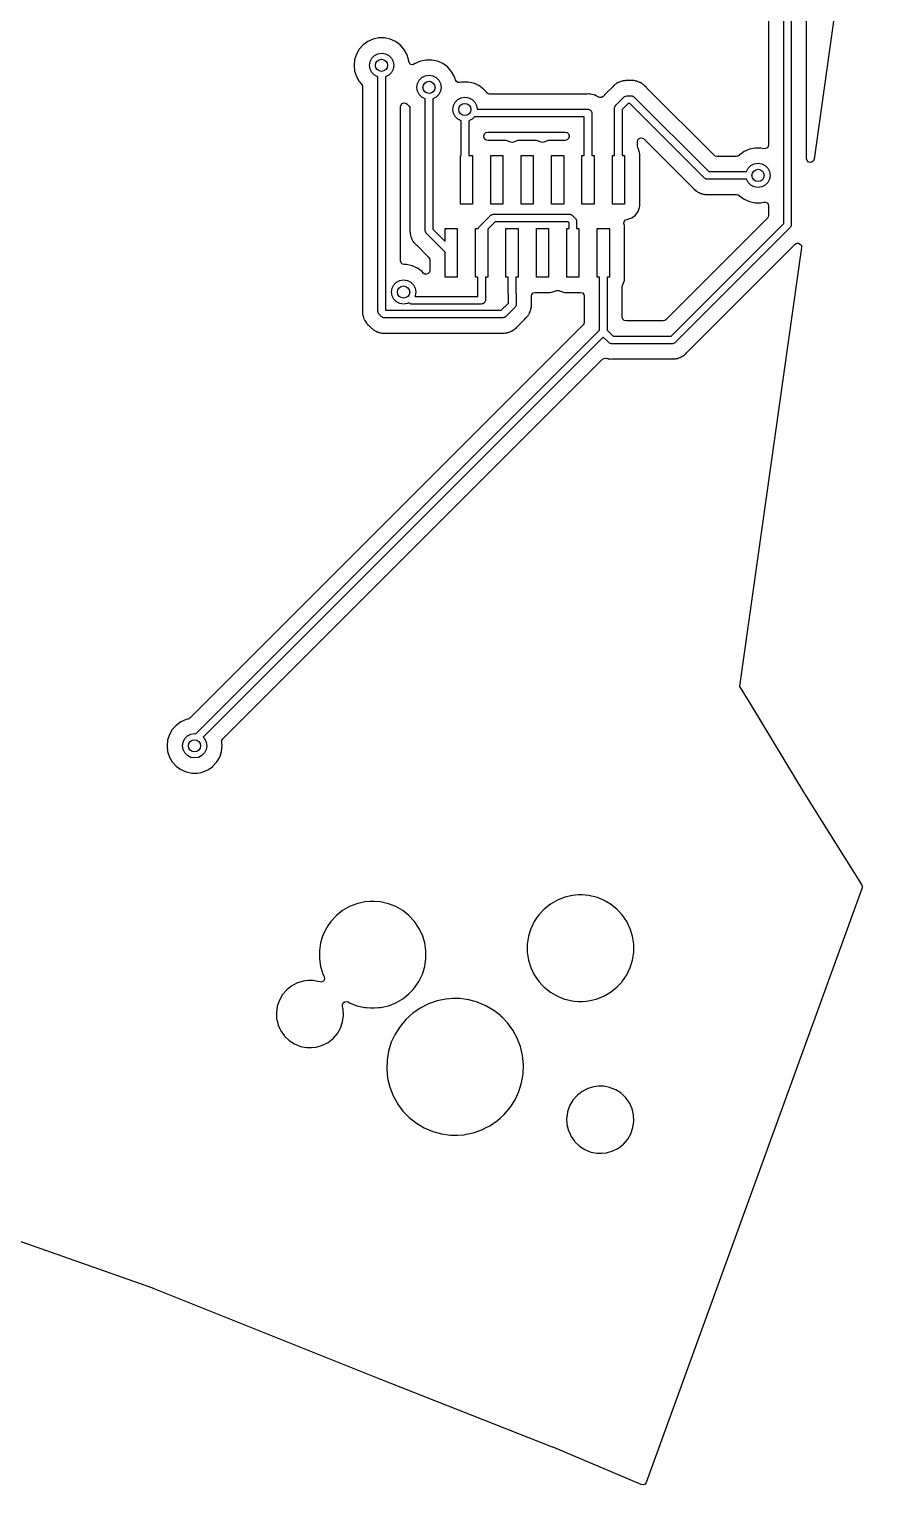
# Model space of a CAD drawing. Extents: x 100.2 to 199.4, y -159.8 to -70.5.
# Drawn here: x 170.65 to 198.92, y -159.8 to -111.92 of the extents above; entities that cross this region are included whole.
import ezdxf

# ---------------------------------------------------------------- set-up
doc = ezdxf.new("R2010")
doc.units = 0
doc.layers.add('BLACK', color=7, linetype='CONTINUOUS')

msp = doc.modelspace()

# ---------------------------------------------------------------- linework, layer by layer
at = {"layer": 'BLACK', "linetype": 'CONTINUOUS'}
for p, q in [((198.923, -98.8102), (196.462, -116.197)), ((195.465, -118.308), (195.465, -100.943)), ((195.715, -100.995), (195.715, -118.36)), ((196.215, -116.18), (196.215, -101.253)), ((194.964, -102.116), (194.964, -115.729)), ((181.634, -112.438), (181.507, -112.579)), ((181.787, -112.327), (181.634, -112.438)), ((181.96, -112.25), (181.787, -112.327)), ((182.145, -112.21), (181.96, -112.25)), ((182.335, -112.21), (182.145, -112.21)), ((182.145, -112.21), (182.145, -112.21)), ((182.52, -112.25), (182.335, -112.21)), ((182.335, -112.21), (182.335, -112.21)), ((182.693, -112.327), (182.52, -112.25)), ((182.846, -112.438), (182.693, -112.327)), ((182.973, -112.579), (182.846, -112.438)), ((181.354, -112.923), (181.335, -113.111)), ((181.413, -112.743), (181.354, -112.923)), ((181.507, -112.579), (181.413, -112.743)), ((181.84, -113.111), (181.86, -112.987)), ((181.86, -112.987), (181.916, -112.876)), ((181.916, -112.876), (182.005, -112.787)), ((182.005, -112.787), (182.116, -112.731)), ((182.116, -112.731), (182.24, -112.711)), ((182.24, -112.711), (182.364, -112.731)), ((182.364, -112.731), (182.475, -112.787)), ((182.475, -112.787), (182.564, -112.876)), ((182.564, -112.876), (182.62, -112.987)), ((182.62, -112.987), (182.64, -113.111)), ((183.067, -112.743), (182.973, -112.579)), ((183.126, -112.923), (183.067, -112.743)), ((183.067, -112.743), (183.067, -112.743)), ((183.132, -112.978), (183.126, -112.923)), ((183.155, -113.038), (183.132, -112.978)), ((183.52, -112.974), (183.347, -113.051)), ((183.705, -112.935), (183.52, -112.974)), ((183.895, -112.935), (183.705, -112.935)), ((183.705, -112.935), (183.705, -112.935)), ((184.08, -112.974), (183.895, -112.935)), ((183.895, -112.935), (183.895, -112.935)), ((184.253, -113.051), (184.08, -112.974)), ((181.335, -113.111), (181.354, -113.299)), ((181.354, -113.299), (181.413, -113.479)), ((181.86, -113.235), (181.84, -113.111)), ((181.916, -113.346), (181.86, -113.235)), ((182.005, -113.435), (181.916, -113.346)), ((182.115, -113.491), (182.005, -113.435)), ((182.475, -113.435), (182.365, -113.491)), ((182.564, -113.346), (182.475, -113.435)), ((182.62, -113.235), (182.564, -113.346)), ((182.64, -113.111), (182.62, -113.235)), ((183.204, -113.079), (183.155, -113.038)), ((183.268, -113.089), (183.204, -113.079)), ((183.328, -113.066), (183.268, -113.089)), ((183.347, -113.051), (183.328, -113.066)), ((183.565, -113.512), (183.676, -113.455)), ((183.676, -113.455), (183.8, -113.435)), ((183.8, -113.435), (183.924, -113.455)), ((183.924, -113.455), (184.035, -113.512)), ((184.406, -113.163), (184.253, -113.051)), ((184.533, -113.303), (184.406, -113.163)), ((184.627, -113.467), (184.533, -113.303)), ((184.668, -113.592), (184.627, -113.467)), ((181.413, -113.479), (181.507, -113.643)), ((181.507, -113.643), (181.522, -113.659)), ((181.522, -113.659), (181.583, -113.727)), ((181.583, -113.727), (181.606, -113.765)), ((181.606, -113.765), (181.614, -113.81)), ((181.614, -113.81), (181.614, -121.117)), ((182.115, -121.2), (182.115, -113.491)), ((182.365, -113.491), (182.365, -121.148)), ((183.4, -113.835), (183.42, -113.712)), ((183.42, -113.959), (183.4, -113.835)), ((183.42, -113.712), (183.476, -113.6)), ((183.476, -113.6), (183.565, -113.512)), ((184.035, -113.512), (184.124, -113.6)), ((184.124, -113.6), (184.18, -113.712)), ((184.18, -113.712), (184.2, -113.835)), ((184.2, -113.835), (184.18, -113.959)), ((184.7, -113.643), (184.668, -113.592)), ((184.752, -113.673), (184.7, -113.643)), ((184.812, -113.675), (184.752, -113.673)), ((184.864, -113.664), (184.812, -113.675)), ((184.885, -113.659), (184.864, -113.664)), ((185.075, -113.659), (184.885, -113.659)), ((185.26, -113.699), (185.075, -113.659)), ((185.075, -113.659), (185.075, -113.659)), ((185.433, -113.776), (185.26, -113.699)), ((185.586, -113.887), (185.433, -113.776)), ((185.663, -113.973), (185.586, -113.887)), ((189.833, -113.823), (189.646, -114.009)), ((189.841, -113.814), (189.833, -113.823)), ((189.868, -113.78), (189.841, -113.814)), ((189.885, -113.769), (189.868, -113.78)), ((189.899, -113.756), (189.885, -113.769)), ((189.914, -113.742), (189.899, -113.756)), ((189.951, -113.72), (189.914, -113.742)), ((189.961, -113.713), (189.951, -113.72)), ((189.996, -113.688), (189.961, -113.713)), ((190.015, -113.68), (189.996, -113.688)), ((190.032, -113.672), (190.015, -113.68)), ((190.05, -113.661), (190.032, -113.672)), ((190.092, -113.649), (190.05, -113.661)), ((190.05, -113.661), (190.05, -113.661)), ((190.103, -113.645), (190.092, -113.649)), ((190.143, -113.629), (190.103, -113.645)), ((190.163, -113.627), (190.143, -113.629)), ((190.182, -113.623), (190.163, -113.627)), ((190.201, -113.617), (190.182, -113.623)), ((190.245, -113.616), (190.201, -113.617)), ((190.257, -113.615), (190.245, -113.616)), ((190.261, -113.614), (190.257, -113.615)), ((190.288, -113.614), (190.261, -113.614)), ((190.292, -113.614), (190.288, -113.614)), ((190.362, -113.612), (190.292, -113.614)), ((190.383, -113.614), (190.362, -113.612)), ((190.425, -113.614), (190.383, -113.614)), ((190.436, -113.614), (190.425, -113.614)), ((190.454, -113.612), (190.436, -113.614)), ((190.48, -113.61), (190.454, -113.612)), ((190.492, -113.612), (190.48, -113.61)), ((190.48, -113.61), (190.48, -113.61)), ((190.5, -113.613), (190.492, -113.612)), ((190.519, -113.614), (190.5, -113.613)), ((190.539, -113.614), (190.519, -113.614)), ((190.581, -113.625), (190.539, -113.614)), ((190.593, -113.628), (190.581, -113.625)), ((190.636, -113.635), (190.593, -113.628)), ((190.654, -113.643), (190.636, -113.635)), ((190.673, -113.649), (190.654, -113.643)), ((190.692, -113.654), (190.673, -113.649)), ((190.73, -113.675), (190.692, -113.654)), ((190.741, -113.68), (190.73, -113.675)), ((190.781, -113.697), (190.741, -113.68)), ((190.797, -113.71), (190.781, -113.697)), ((190.813, -113.72), (190.797, -113.71)), ((190.831, -113.73), (190.813, -113.72)), ((190.862, -113.76), (190.831, -113.73)), ((190.871, -113.767), (190.862, -113.76)), ((190.874, -113.77), (190.871, -113.767)), ((190.894, -113.789), (190.874, -113.77)), ((190.897, -113.792), (190.894, -113.789)), ((190.948, -113.84), (190.897, -113.792)), ((190.961, -113.856), (190.948, -113.84)), ((193.173, -116.068), (190.961, -113.856)), ((182.865, -114.466), (182.88, -114.409)), ((182.88, -114.409), (182.919, -114.365)), ((182.919, -114.365), (182.974, -114.343)), ((182.974, -114.343), (183.033, -114.35)), ((183.033, -114.35), (183.082, -114.383)), ((183.082, -114.383), (183.143, -114.451)), ((183.476, -114.071), (183.42, -113.959)), ((183.565, -114.159), (183.476, -114.071)), ((183.675, -114.215), (183.565, -114.159)), ((183.675, -118.55), (183.675, -114.215)), ((184.035, -114.159), (183.925, -114.215)), ((183.925, -114.215), (183.925, -118.498)), ((184.124, -114.071), (184.035, -114.159)), ((184.18, -113.959), (184.124, -114.071)), ((184.6, -114.436), (184.656, -114.325)), ((184.656, -114.325), (184.745, -114.236)), ((184.745, -114.236), (184.856, -114.18)), ((184.856, -114.18), (184.98, -114.16)), ((184.98, -114.16), (185.104, -114.18)), ((185.104, -114.18), (185.215, -114.236)), ((185.215, -114.236), (185.304, -114.325)), ((185.304, -114.325), (185.36, -114.436)), ((185.696, -114.009), (185.663, -113.973)), ((185.7, -114.013), (185.696, -114.009)), ((185.741, -114.044), (185.7, -114.013)), ((185.792, -114.054), (185.741, -114.044)), ((189.006, -114.054), (185.792, -114.054)), ((189.014, -114.054), (189.006, -114.054)), ((189.07, -114.051), (189.014, -114.054)), ((189.078, -114.052), (189.07, -114.051)), ((189.101, -114.054), (189.078, -114.052)), ((189.109, -114.054), (189.101, -114.054)), ((189.163, -114.068), (189.109, -114.054)), ((189.109, -114.054), (189.109, -114.054)), ((189.17, -114.07), (189.163, -114.068)), ((189.225, -114.08), (189.17, -114.07)), ((189.232, -114.084), (189.225, -114.08)), ((189.225, -114.08), (189.225, -114.08)), ((189.254, -114.092), (189.232, -114.084)), ((189.259, -114.093), (189.254, -114.092)), ((189.262, -114.094), (189.259, -114.093)), ((189.311, -114.121), (189.262, -114.094)), ((189.318, -114.124), (189.311, -114.121)), ((189.346, -114.137), (189.318, -114.124)), ((189.382, -114.154), (189.346, -114.137)), ((189.383, -114.152), (189.382, -114.154)), ((189.415, -114.167), (189.383, -114.152)), ((189.477, -114.163), (189.415, -114.167)), ((189.529, -114.13), (189.477, -114.163)), ((189.55, -114.108), (189.529, -114.13)), ((189.557, -114.099), (189.55, -114.108)), ((189.56, -114.096), (189.557, -114.099)), ((189.579, -114.076), (189.56, -114.096)), ((189.582, -114.073), (189.579, -114.076)), ((189.63, -114.022), (189.582, -114.073)), ((189.646, -114.009), (189.63, -114.022)), ((189.927, -114.449), (189.942, -114.422)), ((189.942, -114.422), (190.212, -114.152)), ((190.352, -114.365), (190.155, -114.562)), ((190.212, -114.152), (190.229, -114.138)), ((190.229, -114.138), (190.232, -114.135)), ((190.232, -114.135), (190.235, -114.134)), ((190.235, -114.134), (190.24, -114.13)), ((190.24, -114.13), (190.27, -114.124)), ((190.27, -114.124), (190.3, -114.115)), ((190.3, -114.115), (190.46, -114.115)), ((190.408, -114.365), (190.352, -114.365)), ((192.862, -116.818), (190.408, -114.365)), ((190.46, -114.115), (190.482, -114.118)), ((190.482, -114.118), (190.487, -114.118)), ((190.487, -114.118), (190.489, -114.119)), ((190.489, -114.119), (190.495, -114.12)), ((190.495, -114.12), (190.521, -114.137)), ((190.521, -114.137), (190.548, -114.152)), ((190.548, -114.152), (193.002, -116.605)), ((182.865, -119.541), (182.865, -114.466)), ((183.143, -114.451), (183.166, -114.49)), ((183.166, -114.49), (183.174, -114.534)), ((183.174, -114.534), (183.174, -118.467)), ((184.58, -114.56), (184.6, -114.436)), ((184.6, -114.684), (184.58, -114.56)), ((184.656, -114.795), (184.6, -114.684)), ((184.745, -114.884), (184.656, -114.795)), ((184.855, -114.94), (184.745, -114.884)), ((185.215, -114.884), (185.105, -114.94)), ((185.294, -114.805), (185.215, -114.884)), ((188.905, -114.805), (185.294, -114.805)), ((185.36, -114.436), (185.379, -114.555)), ((185.379, -114.555), (189.03, -114.555)), ((188.905, -116.08), (188.905, -114.805)), ((189.03, -114.555), (189.065, -114.56)), ((189.065, -114.56), (189.073, -114.565)), ((189.073, -114.565), (189.082, -114.566)), ((189.082, -114.566), (189.102, -114.584)), ((189.102, -114.584), (189.124, -114.598)), ((189.124, -114.598), (189.128, -114.606)), ((189.128, -114.606), (189.135, -114.612)), ((189.135, -114.612), (189.143, -114.638)), ((189.143, -114.638), (189.154, -114.662)), ((189.154, -114.662), (189.152, -114.671)), ((189.152, -114.671), (189.155, -114.68)), ((189.155, -114.68), (189.155, -116.08)), ((189.905, -114.51), (189.908, -114.488)), ((189.905, -116.08), (189.905, -114.51)), ((189.908, -114.483), (189.909, -114.481)), ((189.908, -114.488), (189.908, -114.483)), ((189.909, -114.481), (189.91, -114.475)), ((189.91, -114.475), (189.927, -114.449)), ((190.155, -114.562), (190.155, -116.08)), ((184.855, -116.08), (184.855, -114.94)), ((185.105, -114.94), (185.105, -116.08)), ((185.605, -115.429), (185.622, -115.367)), ((185.622, -115.367), (185.667, -115.322)), ((185.667, -115.322), (185.73, -115.305)), ((185.73, -115.305), (188.28, -115.305)), ((188.28, -115.305), (188.343, -115.322)), ((188.343, -115.322), (188.388, -115.367)), ((188.388, -115.367), (188.404, -115.429)), ((185.605, -115.46), (185.605, -115.429)), ((185.624, -115.526), (185.605, -115.46)), ((185.675, -115.572), (185.624, -115.526)), ((185.743, -115.584), (185.675, -115.572)), ((185.754, -115.583), (185.743, -115.584)), ((185.782, -115.579), (185.754, -115.583)), ((186.278, -115.579), (185.782, -115.579)), ((186.317, -115.584), (186.278, -115.579)), ((186.278, -115.579), (186.278, -115.579)), ((186.337, -115.586), (186.317, -115.584)), ((186.487, -115.642), (186.337, -115.586)), ((186.53, -115.649), (186.487, -115.642)), ((186.573, -115.642), (186.53, -115.649)), ((186.723, -115.586), (186.573, -115.642)), ((186.782, -115.579), (186.723, -115.586)), ((187.278, -115.579), (186.782, -115.579)), ((187.317, -115.584), (187.278, -115.579)), ((187.278, -115.579), (187.278, -115.579)), ((187.337, -115.586), (187.317, -115.584)), ((187.487, -115.642), (187.337, -115.586)), ((187.53, -115.649), (187.487, -115.642)), ((187.573, -115.642), (187.53, -115.649)), ((187.723, -115.586), (187.573, -115.642)), ((187.782, -115.579), (187.723, -115.586)), ((188.28, -115.579), (187.782, -115.579)), ((188.343, -115.563), (188.28, -115.579)), ((188.388, -115.517), (188.343, -115.563)), ((188.404, -115.456), (188.388, -115.517)), ((188.404, -115.429), (188.404, -115.456)), ((190.655, -115.619), (190.669, -115.563)), ((190.655, -115.772), (190.655, -115.619)), ((190.662, -115.811), (190.655, -115.772)), ((190.669, -115.825), (190.662, -115.811)), ((190.669, -115.563), (190.707, -115.519)), ((190.674, -115.838), (190.669, -115.825)), ((190.724, -115.973), (190.674, -115.838)), ((190.674, -115.838), (190.674, -115.838)), ((190.707, -115.519), (190.76, -115.497)), ((190.76, -115.497), (190.818, -115.502)), ((190.818, -115.502), (190.867, -115.532)), ((190.867, -115.532), (192.449, -117.114)), ((194.525, -115.829), (194.34, -115.869)), ((194.715, -115.829), (194.525, -115.829)), ((194.525, -115.829), (194.525, -115.829)), ((194.815, -115.851), (194.715, -115.829)), ((194.715, -115.829), (194.715, -115.829)), ((194.869, -115.85), (194.815, -115.851)), ((194.919, -115.826), (194.869, -115.85)), ((194.952, -115.783), (194.919, -115.826)), ((194.964, -115.729), (194.952, -115.783)), ((184.83, -117.68), (184.83, -116.08)), ((184.83, -116.08), (184.855, -116.08)), ((185.105, -116.08), (185.23, -116.08)), ((185.23, -116.08), (185.23, -117.68)), ((185.83, -117.68), (185.83, -116.08)), ((185.83, -116.08), (186.23, -116.08)), ((186.23, -116.08), (186.23, -117.68)), ((186.83, -117.68), (186.83, -116.08)), ((186.83, -116.08), (187.23, -116.08)), ((187.23, -116.08), (187.23, -117.68)), ((187.83, -117.68), (187.83, -116.08)), ((187.83, -116.08), (188.23, -116.08)), ((188.23, -116.08), (188.23, -117.68)), ((188.83, -117.68), (188.83, -116.08)), ((188.83, -116.08), (188.905, -116.08)), ((189.155, -116.08), (189.23, -116.08)), ((189.23, -116.08), (189.23, -117.68)), ((189.83, -117.68), (189.83, -116.08)), ((189.83, -116.08), (189.905, -116.08)), ((190.155, -116.08), (190.23, -116.08)), ((190.23, -116.08), (190.23, -117.68)), ((190.73, -116.032), (190.724, -115.973)), ((190.73, -117.728), (190.73, -116.032)), ((193.213, -116.095), (193.173, -116.068)), ((193.26, -116.105), (193.213, -116.095)), ((193.916, -116.105), (193.26, -116.105)), ((193.967, -116.094), (193.916, -116.105)), ((194.008, -116.063), (193.967, -116.094)), ((194.014, -116.057), (194.008, -116.063)), ((194.065, -116.02), (194.014, -116.057)), ((194.167, -115.946), (194.065, -116.02)), ((194.34, -115.869), (194.167, -115.946)), ((194.496, -116.35), (194.62, -116.33)), ((194.62, -116.33), (194.744, -116.35)), ((196.231, -116.239), (196.215, -116.18)), ((196.273, -116.284), (196.231, -116.239)), ((196.331, -116.303), (196.273, -116.284)), ((196.391, -116.292), (196.331, -116.303)), ((196.439, -116.254), (196.391, -116.292)), ((196.462, -116.197), (196.439, -116.254)), ((192.889, -116.833), (192.862, -116.818)), ((193.002, -116.605), (194.24, -116.605)), ((194.24, -116.605), (194.296, -116.495)), ((194.296, -116.495), (194.385, -116.406)), ((194.385, -116.406), (194.496, -116.35)), ((194.744, -116.35), (194.855, -116.406)), ((194.855, -116.406), (194.944, -116.495)), ((194.944, -116.495), (195, -116.606)), ((195, -116.606), (195.02, -116.73)), ((195.02, -116.73), (195, -116.854)), ((192.449, -117.114), (192.462, -117.13)), ((192.462, -117.13), (192.464, -117.132)), ((192.464, -117.132), (192.464, -117.132)), ((192.464, -117.132), (192.512, -117.176)), ((192.512, -117.176), (192.513, -117.178)), ((192.513, -117.178), (192.516, -117.181)), ((192.516, -117.181), (192.536, -117.2)), ((192.536, -117.2), (192.539, -117.203)), ((192.539, -117.203), (192.548, -117.21)), ((192.548, -117.21), (192.579, -117.24)), ((192.579, -117.24), (192.59, -117.246)), ((192.59, -117.246), (192.597, -117.25)), ((192.597, -117.25), (192.613, -117.26)), ((192.613, -117.26), (192.629, -117.273)), ((192.629, -117.273), (192.645, -117.28)), ((192.645, -117.28), (192.669, -117.29)), ((192.669, -117.29), (192.68, -117.295)), ((192.68, -117.295), (192.718, -117.316)), ((192.915, -116.85), (192.889, -116.833)), ((192.921, -116.851), (192.915, -116.85)), ((192.923, -116.852), (192.921, -116.851)), ((192.928, -116.852), (192.923, -116.852)), ((192.95, -116.855), (192.928, -116.852)), ((194.24, -116.855), (192.95, -116.855)), ((194.296, -116.965), (194.24, -116.855)), ((194.385, -117.054), (194.296, -116.965)), ((194.496, -117.11), (194.385, -117.054)), ((194.62, -117.13), (194.496, -117.11)), ((194.744, -117.11), (194.62, -117.13)), ((194.855, -117.054), (194.744, -117.11)), ((194.944, -116.965), (194.855, -117.054)), ((195, -116.854), (194.944, -116.965)), ((185.23, -117.68), (184.83, -117.68)), ((186.23, -117.68), (185.83, -117.68)), ((187.23, -117.68), (186.83, -117.68)), ((188.23, -117.68), (187.83, -117.68)), ((189.23, -117.68), (188.83, -117.68)), ((190.23, -117.68), (189.83, -117.68)), ((190.724, -117.787), (190.73, -117.728)), ((192.718, -117.316), (192.737, -117.321)), ((192.737, -117.321), (192.756, -117.327)), ((192.756, -117.327), (192.774, -117.335)), ((192.774, -117.335), (192.817, -117.342)), ((192.817, -117.342), (192.829, -117.345)), ((192.829, -117.345), (192.844, -117.349)), ((192.844, -117.349), (192.871, -117.355)), ((192.871, -117.355), (192.871, -117.355)), ((192.871, -117.355), (192.891, -117.355)), ((192.891, -117.355), (192.91, -117.357)), ((192.91, -117.357), (192.93, -117.36)), ((192.93, -117.36), (192.974, -117.356)), ((192.974, -117.356), (192.985, -117.355)), ((192.985, -117.355), (193.916, -117.355)), ((193.916, -117.355), (193.967, -117.366)), ((193.967, -117.366), (194.008, -117.397)), ((194.008, -117.397), (194.014, -117.403)), ((194.014, -117.403), (194.167, -117.514)), ((194.167, -117.514), (194.167, -117.514)), ((194.167, -117.514), (194.167, -117.514)), ((194.167, -117.514), (194.34, -117.591)), ((194.34, -117.591), (194.525, -117.63)), ((194.525, -117.63), (194.525, -117.63)), ((194.525, -117.63), (194.715, -117.63)), ((194.715, -117.63), (194.815, -117.609)), ((194.715, -117.63), (194.715, -117.63)), ((194.815, -117.609), (194.869, -117.61)), ((194.869, -117.61), (194.919, -117.634)), ((194.919, -117.634), (194.952, -117.677)), ((194.952, -117.677), (194.964, -117.731)), ((194.964, -117.731), (194.964, -118.05)), ((185.442, -118.432), (185.832, -118.042)), ((185.972, -118.255), (185.73, -118.497)), ((185.832, -118.042), (185.849, -118.028)), ((185.849, -118.028), (185.852, -118.025)), ((185.852, -118.025), (185.855, -118.024)), ((185.855, -118.024), (185.86, -118.02)), ((185.86, -118.02), (185.89, -118.014)), ((185.89, -118.014), (185.92, -118.005)), ((185.92, -118.005), (188.42, -118.005)), ((188.368, -118.255), (185.972, -118.255)), ((188.405, -118.292), (188.368, -118.255)), ((188.42, -118.005), (188.442, -118.008)), ((188.442, -118.008), (188.447, -118.008)), ((188.447, -118.008), (188.449, -118.009)), ((188.449, -118.009), (188.455, -118.01)), ((188.455, -118.01), (188.481, -118.027)), ((188.481, -118.027), (188.508, -118.042)), ((188.508, -118.042), (188.618, -118.152)), ((188.618, -118.152), (188.632, -118.169)), ((188.632, -118.169), (188.635, -118.172)), ((188.635, -118.172), (188.636, -118.175)), ((188.636, -118.175), (188.64, -118.18)), ((188.64, -118.18), (188.646, -118.21)), ((188.646, -118.21), (188.655, -118.24)), ((188.655, -118.24), (188.655, -118.48)), ((190.206, -118.288), (190.224, -118.235)), ((190.224, -118.235), (190.263, -118.195)), ((190.263, -118.195), (190.316, -118.176)), ((190.316, -118.176), (190.337, -118.174)), ((190.337, -118.174), (190.472, -118.124)), ((190.472, -118.124), (190.588, -118.038)), ((190.588, -118.038), (190.674, -117.922)), ((190.674, -117.922), (190.724, -117.787)), ((194.928, -118.137), (191.587, -121.478)), ((194.955, -118.097), (194.928, -118.137)), ((194.964, -118.05), (194.955, -118.097)), ((183.174, -118.467), (183.172, -118.488)), ((183.172, -118.488), (183.174, -118.558)), ((183.174, -118.558), (183.174, -118.562)), ((183.174, -118.562), (183.174, -118.589)), ((183.174, -118.589), (183.175, -118.593)), ((183.175, -118.593), (183.176, -118.605)), ((183.176, -118.605), (183.177, -118.649)), ((183.177, -118.649), (183.183, -118.668)), ((183.183, -118.668), (183.187, -118.687)), ((183.187, -118.687), (183.189, -118.707)), ((183.189, -118.707), (183.205, -118.747)), ((183.684, -118.58), (183.675, -118.55)), ((183.69, -118.61), (183.684, -118.58)), ((183.694, -118.615), (183.69, -118.61)), ((183.695, -118.618), (183.694, -118.615)), ((183.698, -118.621), (183.695, -118.618)), ((183.712, -118.638), (183.698, -118.621)), ((184.33, -119.257), (183.712, -118.638)), ((183.925, -118.498), (184.33, -118.903)), ((184.33, -118.903), (184.33, -118.48)), ((184.33, -118.48), (184.73, -118.48)), ((184.73, -118.48), (184.73, -120.08)), ((185.33, -120.08), (185.33, -118.48)), ((185.33, -118.48), (185.413, -118.48)), ((185.413, -118.48), (185.427, -118.459)), ((185.427, -118.459), (185.442, -118.432)), ((185.73, -118.497), (185.73, -120.08)), ((186.33, -120.08), (186.33, -118.48)), ((186.33, -118.48), (186.73, -118.48)), ((186.73, -118.48), (186.73, -120.08)), ((187.33, -120.08), (187.33, -118.48)), ((187.33, -118.48), (187.73, -118.48)), ((187.73, -118.48), (187.73, -120.08)), ((188.33, -120.08), (188.33, -118.48)), ((188.33, -118.48), (188.405, -118.48)), ((188.405, -118.48), (188.405, -118.292)), ((188.655, -118.48), (188.73, -118.48)), ((188.73, -118.48), (188.73, -120.08)), ((189.33, -120.08), (189.33, -118.48)), ((189.33, -118.48), (189.73, -118.48)), ((189.73, -118.48), (189.73, -120.08)), ((190.213, -118.343), (190.206, -118.288)), ((190.224, -118.373), (190.213, -118.343)), ((190.23, -118.432), (190.224, -118.373)), ((190.23, -120.128), (190.23, -118.432)), ((191.758, -122.015), (195.465, -118.308)), ((195.678, -118.448), (191.898, -122.228)), ((195.693, -118.421), (195.678, -118.448)), ((195.71, -118.395), (195.693, -118.421)), ((195.711, -118.389), (195.71, -118.395)), ((195.712, -118.387), (195.711, -118.389)), ((195.715, -118.36), (195.712, -118.382)), ((195.712, -118.382), (195.712, -118.387)), ((183.205, -118.747), (183.209, -118.758)), ((183.209, -118.758), (183.221, -118.8)), ((183.221, -118.8), (183.232, -118.818)), ((183.232, -118.818), (183.24, -118.835)), ((183.24, -118.835), (183.248, -118.854)), ((183.248, -118.854), (183.248, -118.854)), ((183.248, -118.854), (183.273, -118.889)), ((183.273, -118.889), (183.28, -118.899)), ((183.28, -118.899), (183.302, -118.936)), ((183.302, -118.936), (183.302, -118.936)), ((183.302, -118.936), (183.302, -118.936)), ((183.302, -118.936), (183.316, -118.951)), ((183.316, -118.951), (183.329, -118.965)), ((183.329, -118.965), (183.34, -118.982)), ((183.34, -118.982), (183.374, -119.009)), ((183.374, -119.009), (183.383, -119.017)), ((183.383, -119.017), (183.793, -119.428)), ((192.277, -122.557), (195.841, -118.993)), ((196.052, -119.098), (194.01, -133.523)), ((195.841, -118.993), (195.894, -118.962)), ((195.894, -118.962), (195.955, -118.96)), ((195.955, -118.96), (196.01, -118.987)), ((196.01, -118.987), (196.045, -119.037)), ((196.045, -119.037), (196.052, -119.098)), ((182.882, -119.603), (182.865, -119.541)), ((182.927, -119.648), (182.882, -119.603)), ((182.989, -119.665), (182.927, -119.648)), ((183.059, -119.665), (182.989, -119.665)), ((183.244, -119.704), (183.059, -119.665)), ((183.059, -119.665), (183.059, -119.665)), ((183.793, -119.428), (183.82, -119.468)), ((183.82, -119.468), (183.829, -119.515)), ((183.829, -119.515), (183.829, -119.857)), ((184.33, -120.08), (184.33, -119.257)), ((182.841, -120.185), (182.964, -120.165)), ((182.964, -120.165), (183.088, -120.185)), ((183.417, -119.781), (183.244, -119.704)), ((183.57, -119.893), (183.417, -119.781)), ((183.613, -119.94), (183.57, -119.893)), ((183.662, -119.974), (183.613, -119.94)), ((183.721, -119.98), (183.662, -119.974)), ((183.776, -119.959), (183.721, -119.98)), ((183.815, -119.915), (183.776, -119.959)), ((183.829, -119.857), (183.815, -119.915)), ((184.73, -120.08), (184.33, -120.08)), ((185.405, -120.08), (185.33, -120.08)), ((185.405, -120.715), (185.405, -120.08)), ((185.73, -120.08), (185.655, -120.08)), ((185.655, -120.08), (185.655, -120.83)), ((186.405, -120.08), (186.33, -120.08)), ((186.405, -120.61), (186.405, -120.08)), ((186.73, -120.08), (186.655, -120.08)), ((186.655, -120.08), (186.655, -120.584)), ((187.73, -120.08), (187.33, -120.08)), ((188.73, -120.08), (188.33, -120.08)), ((189.405, -120.08), (189.33, -120.08)), ((189.405, -121.818), (189.405, -120.08)), ((189.73, -120.08), (189.655, -120.08)), ((189.655, -120.08), (189.655, -121.818)), ((190.224, -120.187), (190.23, -120.128)), ((182.564, -120.566), (182.584, -120.442)), ((182.584, -120.689), (182.564, -120.566)), ((182.584, -120.442), (182.641, -120.33)), ((182.641, -120.33), (182.729, -120.242)), ((182.729, -120.242), (182.841, -120.185)), ((183.088, -120.185), (183.2, -120.242)), ((183.2, -120.242), (183.288, -120.33)), ((183.288, -120.33), (183.345, -120.442)), ((183.345, -120.442), (183.364, -120.566)), ((183.364, -120.566), (183.345, -120.689)), ((186.414, -120.64), (186.405, -120.61)), ((186.415, -120.646), (186.414, -120.64)), ((186.415, -120.928), (186.415, -120.646)), ((186.655, -120.584), (186.656, -120.59)), ((186.656, -120.59), (186.665, -120.62)), ((186.665, -120.62), (186.665, -120.98)), ((187.165, -120.704), (187.182, -120.642)), ((187.182, -120.642), (187.227, -120.597)), ((187.227, -120.597), (187.29, -120.581)), ((187.29, -120.581), (187.778, -120.58)), ((187.778, -120.58), (187.837, -120.574)), ((187.778, -120.58), (187.778, -120.58)), ((187.837, -120.574), (187.972, -120.524)), ((187.972, -120.524), (187.987, -120.518)), ((187.972, -120.524), (187.972, -120.524)), ((187.987, -120.518), (188.03, -120.511)), ((188.03, -120.511), (188.073, -120.518)), ((188.073, -120.518), (188.088, -120.524)), ((188.088, -120.524), (188.088, -120.524)), ((188.088, -120.524), (188.223, -120.574)), ((188.223, -120.574), (188.282, -120.581)), ((188.282, -120.581), (188.778, -120.58)), ((188.778, -120.58), (188.78, -120.58)), ((188.78, -120.58), (188.843, -120.597)), ((188.843, -120.597), (188.888, -120.642)), ((188.888, -120.642), (188.904, -120.704)), ((190.155, -120.388), (190.162, -120.349)), ((190.155, -121.39), (190.155, -120.388)), ((190.162, -120.349), (190.169, -120.335)), ((190.169, -120.335), (190.174, -120.322)), ((190.174, -120.322), (190.224, -120.187)), ((190.174, -120.322), (190.174, -120.322)), ((181.614, -121.117), (181.612, -121.138)), ((182.641, -120.801), (182.584, -120.689)), ((182.729, -120.889), (182.641, -120.801)), ((182.841, -120.946), (182.729, -120.889)), ((182.964, -120.965), (182.841, -120.946)), ((183.088, -120.946), (182.964, -120.965)), ((183.141, -120.919), (183.088, -120.946)), ((183.151, -120.928), (183.141, -120.919)), ((183.178, -120.943), (183.151, -120.928)), ((183.204, -120.96), (183.178, -120.943)), ((183.21, -120.961), (183.204, -120.96)), ((183.212, -120.962), (183.21, -120.961)), ((183.217, -120.962), (183.212, -120.962)), ((183.239, -120.965), (183.217, -120.962)), ((185.52, -120.965), (183.239, -120.965)), ((183.345, -120.689), (183.332, -120.715)), ((183.332, -120.715), (185.405, -120.715)), ((185.55, -120.956), (185.52, -120.965)), ((185.58, -120.95), (185.55, -120.956)), ((185.585, -120.946), (185.58, -120.95)), ((185.588, -120.945), (185.585, -120.946)), ((185.591, -120.942), (185.588, -120.945)), ((185.608, -120.928), (185.591, -120.942)), ((185.618, -120.918), (185.608, -120.928)), ((185.631, -120.895), (185.618, -120.918)), ((185.634, -120.892), (185.631, -120.895)), ((185.65, -120.865), (185.634, -120.89)), ((185.634, -120.89), (185.634, -120.892)), ((185.651, -120.859), (185.65, -120.865)), ((185.652, -120.857), (185.651, -120.859)), ((185.655, -120.83), (185.652, -120.852)), ((185.652, -120.852), (185.652, -120.857)), ((186.178, -121.165), (186.415, -120.928)), ((186.628, -121.068), (186.318, -121.378)), ((186.643, -121.041), (186.628, -121.068)), ((186.66, -121.015), (186.643, -121.041)), ((186.661, -121.009), (186.66, -121.015)), ((186.662, -121.007), (186.661, -121.009)), ((186.665, -120.98), (186.662, -121.002)), ((186.662, -121.002), (186.662, -121.007)), ((187.145, -121.156), (187.152, -121.113)), ((187.152, -121.113), (187.155, -121.101)), ((187.155, -121.101), (187.165, -121.059)), ((187.165, -120.945), (187.165, -120.704)), ((187.166, -120.956), (187.165, -120.945)), ((187.165, -121.039), (187.167, -121.02)), ((187.165, -121.059), (187.165, -121.039)), ((187.17, -121), (187.166, -120.956)), ((187.167, -121.019), (187.17, -121)), ((187.167, -121.02), (187.167, -121.019)), ((188.904, -120.704), (188.904, -121.56)), ((181.612, -121.138), (181.614, -121.208)), ((181.614, -121.208), (181.614, -121.212)), ((181.614, -121.212), (181.614, -121.239)), ((181.614, -121.239), (181.615, -121.243)), ((181.615, -121.243), (181.616, -121.255)), ((181.616, -121.255), (181.617, -121.299)), ((181.617, -121.299), (181.623, -121.318)), ((181.623, -121.318), (181.627, -121.337)), ((181.627, -121.337), (181.629, -121.357)), ((181.629, -121.357), (181.645, -121.397)), ((181.645, -121.397), (181.649, -121.408)), ((181.649, -121.408), (181.661, -121.45)), ((181.661, -121.45), (181.672, -121.468)), ((181.672, -121.468), (181.68, -121.485)), ((181.68, -121.485), (181.688, -121.504)), ((181.688, -121.504), (181.688, -121.504)), ((181.688, -121.504), (181.713, -121.539)), ((181.713, -121.539), (181.72, -121.549)), ((181.72, -121.549), (181.726, -121.56)), ((181.726, -121.56), (181.742, -121.586)), ((181.742, -121.586), (181.756, -121.601)), ((181.756, -121.601), (181.769, -121.615)), ((182.124, -121.23), (182.115, -121.2)), ((182.13, -121.26), (182.124, -121.23)), ((182.134, -121.265), (182.13, -121.26)), ((182.135, -121.268), (182.134, -121.265)), ((182.138, -121.271), (182.135, -121.268)), ((182.152, -121.288), (182.138, -121.271)), ((182.242, -121.378), (182.152, -121.288)), ((182.269, -121.393), (182.242, -121.378)), ((182.295, -121.41), (182.269, -121.393)), ((182.301, -121.411), (182.295, -121.41)), ((182.303, -121.412), (182.301, -121.411)), ((182.308, -121.412), (182.303, -121.412)), ((182.33, -121.415), (182.308, -121.412)), ((186.23, -121.415), (182.33, -121.415)), ((182.365, -121.148), (182.382, -121.165)), ((182.382, -121.165), (186.178, -121.165)), ((186.26, -121.406), (186.23, -121.415)), ((186.29, -121.4), (186.26, -121.406)), ((186.295, -121.396), (186.29, -121.4)), ((186.298, -121.395), (186.295, -121.396)), ((186.301, -121.392), (186.298, -121.395)), ((186.318, -121.378), (186.301, -121.392)), ((186.697, -121.707), (186.924, -121.481)), ((186.924, -121.481), (186.94, -121.468)), ((186.94, -121.468), (186.942, -121.466)), ((186.942, -121.466), (186.988, -121.417)), ((186.942, -121.466), (186.942, -121.466)), ((186.988, -121.417), (186.991, -121.414)), ((186.991, -121.414), (187.01, -121.394)), ((187.01, -121.394), (187.013, -121.391)), ((187.013, -121.391), (187.02, -121.382)), ((187.02, -121.382), (187.05, -121.351)), ((187.05, -121.351), (187.06, -121.333)), ((187.06, -121.333), (187.07, -121.317)), ((187.07, -121.317), (187.083, -121.301)), ((187.083, -121.301), (187.1, -121.261)), ((187.1, -121.261), (187.105, -121.25)), ((187.105, -121.25), (187.106, -121.249)), ((187.106, -121.249), (187.126, -121.212)), ((187.126, -121.212), (187.131, -121.193)), ((187.131, -121.193), (187.137, -121.174)), ((187.137, -121.174), (187.145, -121.156)), ((188.895, -121.607), (188.868, -121.647)), ((188.904, -121.56), (188.895, -121.607)), ((190.172, -121.453), (190.155, -121.39)), ((190.218, -121.498), (190.172, -121.453)), ((190.279, -121.514), (190.218, -121.498)), ((191.5, -121.514), (190.279, -121.514)), ((191.547, -121.505), (191.5, -121.514)), ((191.587, -121.478), (191.547, -121.505)), ((188.868, -121.647), (175.933, -134.582)), ((176.127, -135.096), (189.405, -121.818)), ((189.53, -122.047), (176.368, -135.209)), ((181.769, -121.615), (181.78, -121.632)), ((181.78, -121.632), (181.814, -121.659)), ((181.814, -121.659), (181.823, -121.667)), ((181.823, -121.667), (181.829, -121.674)), ((181.829, -121.674), (181.842, -121.69)), ((181.842, -121.69), (181.844, -121.692)), ((181.844, -121.692), (181.844, -121.692)), ((181.844, -121.692), (181.891, -121.736)), ((181.891, -121.736), (181.893, -121.738)), ((181.893, -121.738), (181.896, -121.741)), ((181.896, -121.741), (181.916, -121.76)), ((181.916, -121.76), (181.919, -121.763)), ((181.919, -121.763), (181.928, -121.77)), ((181.928, -121.77), (181.959, -121.8)), ((181.959, -121.8), (181.977, -121.81)), ((181.977, -121.81), (181.993, -121.82)), ((181.993, -121.82), (182.009, -121.833)), ((182.009, -121.833), (182.049, -121.85)), ((182.049, -121.85), (182.06, -121.855)), ((182.06, -121.855), (182.098, -121.876)), ((182.098, -121.876), (182.106, -121.878)), ((182.106, -121.878), (182.117, -121.881)), ((182.117, -121.881), (182.136, -121.887)), ((182.136, -121.887), (182.154, -121.895)), ((182.154, -121.895), (182.197, -121.902)), ((182.197, -121.902), (182.209, -121.905)), ((182.209, -121.905), (182.251, -121.915)), ((182.251, -121.915), (182.271, -121.915)), ((182.271, -121.915), (182.29, -121.917)), ((182.29, -121.917), (182.31, -121.92)), ((182.31, -121.92), (182.354, -121.916)), ((182.354, -121.916), (182.365, -121.915)), ((182.365, -121.915), (186.147, -121.915)), ((186.147, -121.915), (186.168, -121.918)), ((186.168, -121.918), (186.171, -121.918)), ((186.171, -121.918), (186.238, -121.916)), ((186.171, -121.918), (186.171, -121.918)), ((186.238, -121.916), (186.242, -121.915)), ((186.242, -121.915), (186.269, -121.915)), ((186.269, -121.915), (186.269, -121.915)), ((186.269, -121.915), (186.273, -121.915)), ((186.273, -121.915), (186.285, -121.914)), ((186.285, -121.914), (186.329, -121.913)), ((186.329, -121.913), (186.348, -121.907)), ((186.348, -121.907), (186.367, -121.903)), ((186.367, -121.903), (186.374, -121.902)), ((186.374, -121.902), (186.387, -121.901)), ((186.387, -121.901), (186.427, -121.885)), ((186.427, -121.885), (186.438, -121.881)), ((186.438, -121.881), (186.48, -121.869)), ((186.48, -121.869), (186.498, -121.858)), ((186.498, -121.858), (186.515, -121.85)), ((186.515, -121.85), (186.534, -121.842)), ((186.534, -121.842), (186.569, -121.817)), ((186.569, -121.817), (186.579, -121.81)), ((186.579, -121.81), (186.616, -121.788)), ((186.616, -121.788), (186.631, -121.774)), ((186.616, -121.788), (186.616, -121.788)), ((186.616, -121.788), (186.616, -121.788)), ((186.631, -121.774), (186.645, -121.761)), ((186.645, -121.761), (186.662, -121.75)), ((186.662, -121.75), (186.689, -121.716)), ((186.689, -121.716), (186.697, -121.707)), ((189.712, -122.228), (189.53, -122.047)), ((189.655, -121.818), (189.852, -122.015)), ((189.852, -122.015), (191.758, -122.015)), ((189.739, -122.243), (189.712, -122.228)), ((189.765, -122.26), (189.739, -122.243)), ((189.771, -122.261), (189.765, -122.26)), ((189.773, -122.262), (189.771, -122.261)), ((189.778, -122.262), (189.773, -122.262)), ((189.8, -122.265), (189.778, -122.262)), ((191.81, -122.265), (189.8, -122.265)), ((191.84, -122.256), (191.81, -122.265)), ((191.87, -122.25), (191.84, -122.256)), ((191.875, -122.246), (191.87, -122.25)), ((191.878, -122.245), (191.875, -122.246)), ((191.881, -122.242), (191.878, -122.245)), ((191.898, -122.228), (191.881, -122.242)), ((192.242, -122.6), (192.269, -122.566)), ((192.269, -122.566), (192.277, -122.557)), ((177.018, -135.266), (189.506, -122.778)), ((189.506, -122.778), (189.555, -122.748)), ((189.555, -122.748), (189.613, -122.744)), ((189.613, -122.744), (189.624, -122.745)), ((189.624, -122.745), (189.624, -122.745)), ((189.624, -122.745), (189.667, -122.752)), ((189.667, -122.752), (189.679, -122.755)), ((189.679, -122.755), (189.694, -122.759)), ((189.694, -122.759), (189.721, -122.765)), ((189.721, -122.765), (189.721, -122.765)), ((189.721, -122.765), (189.741, -122.765)), ((189.741, -122.765), (189.76, -122.767)), ((189.76, -122.767), (189.78, -122.77)), ((189.78, -122.77), (189.824, -122.766)), ((189.824, -122.766), (189.835, -122.765)), ((189.835, -122.765), (191.727, -122.765)), ((191.727, -122.765), (191.748, -122.768)), ((191.748, -122.768), (191.751, -122.768)), ((191.751, -122.768), (191.818, -122.766)), ((191.751, -122.768), (191.751, -122.768)), ((191.818, -122.766), (191.822, -122.765)), ((191.822, -122.765), (191.849, -122.765)), ((191.849, -122.765), (191.849, -122.765)), ((191.849, -122.765), (191.853, -122.765)), ((191.853, -122.765), (191.865, -122.764)), ((191.865, -122.764), (191.909, -122.763)), ((191.909, -122.763), (191.928, -122.757)), ((191.928, -122.757), (191.947, -122.753)), ((191.947, -122.753), (191.954, -122.752)), ((191.954, -122.752), (191.967, -122.751)), ((191.967, -122.751), (192.007, -122.735)), ((192.007, -122.735), (192.018, -122.731)), ((192.018, -122.731), (192.06, -122.719)), ((192.06, -122.719), (192.078, -122.708)), ((192.078, -122.708), (192.095, -122.7)), ((192.095, -122.7), (192.114, -122.692)), ((192.114, -122.692), (192.149, -122.667)), ((192.149, -122.667), (192.159, -122.66)), ((192.159, -122.66), (192.196, -122.638)), ((192.196, -122.638), (192.211, -122.624)), ((192.196, -122.638), (192.196, -122.638)), ((192.196, -122.638), (192.196, -122.638)), ((192.211, -122.624), (192.225, -122.611)), ((192.225, -122.611), (192.242, -122.6)), ((194.01, -133.523), (194.009, -133.53)), ((194.009, -133.53), (194.009, -133.531)), ((194.009, -133.531), (194.013, -133.536)), ((194.013, -133.536), (194.348, -134.088)), ((194.348, -134.088), (196.138, -137.042)), ((175.357, -134.958), (175.263, -135.122)), ((175.484, -134.817), (175.357, -134.958)), ((175.637, -134.706), (175.484, -134.817)), ((175.81, -134.629), (175.637, -134.706)), ((175.871, -134.616), (175.81, -134.629)), ((175.905, -134.604), (175.871, -134.616)), ((175.933, -134.582), (175.905, -134.604)), ((175.204, -135.302), (175.185, -135.49)), ((175.185, -135.49), (175.204, -135.678)), ((175.263, -135.122), (175.204, -135.302)), ((175.69, -135.49), (175.71, -135.366)), ((175.71, -135.614), (175.69, -135.49)), ((175.71, -135.366), (175.766, -135.255)), ((175.766, -135.255), (175.855, -135.166)), ((175.855, -135.166), (175.966, -135.11)), ((175.966, -135.11), (176.09, -135.09)), ((176.09, -135.09), (176.127, -135.096)), ((176.368, -135.209), (176.414, -135.255)), ((176.414, -135.255), (176.47, -135.366)), ((176.47, -135.366), (176.49, -135.49)), ((176.49, -135.49), (176.47, -135.614)), ((176.976, -135.678), (176.995, -135.49)), ((176.983, -135.367), (176.989, -135.313)), ((176.995, -135.49), (176.983, -135.367)), ((176.989, -135.313), (177.018, -135.266)), ((175.204, -135.678), (175.263, -135.858)), ((175.263, -135.858), (175.357, -136.022)), ((175.766, -135.725), (175.71, -135.614)), ((175.855, -135.814), (175.766, -135.725)), ((175.966, -135.87), (175.855, -135.814)), ((176.09, -135.89), (175.966, -135.87)), ((176.214, -135.87), (176.09, -135.89)), ((176.325, -135.814), (176.214, -135.87)), ((176.414, -135.725), (176.325, -135.814)), ((176.47, -135.614), (176.414, -135.725)), ((176.823, -136.022), (176.917, -135.858)), ((176.917, -135.858), (176.938, -135.794)), ((176.938, -135.794), (176.976, -135.678)), ((175.357, -136.022), (175.484, -136.163)), ((175.484, -136.163), (175.637, -136.274)), ((175.637, -136.274), (175.81, -136.351)), ((175.81, -136.351), (175.995, -136.391)), ((175.995, -136.391), (175.995, -136.391)), ((175.995, -136.391), (176.185, -136.391)), ((176.185, -136.391), (176.308, -136.364)), ((176.185, -136.391), (176.185, -136.391)), ((176.308, -136.364), (176.37, -136.351)), ((176.37, -136.351), (176.543, -136.274)), ((176.543, -136.274), (176.689, -136.168)), ((176.689, -136.168), (176.696, -136.163)), ((176.696, -136.163), (176.823, -136.022)), ((196.138, -137.042), (196.139, -137.042)), ((196.139, -137.042), (196.15, -137.06)), ((196.15, -137.06), (196.15, -137.06)), ((196.15, -137.06), (196.163, -137.082)), ((196.163, -137.082), (196.164, -137.083)), ((196.164, -137.083), (196.71, -137.953)), ((196.71, -137.953), (198.027, -140.049)), ((198.039, -140.157), (190.944, -159.716)), ((198.027, -140.049), (198.046, -140.102)), ((198.046, -140.102), (198.039, -140.157)), ((181.429, -140.683), (181.185, -140.779)), ((181.685, -140.624), (181.429, -140.683)), ((181.881, -140.61), (181.685, -140.624)), ((182.012, -140.61), (181.881, -140.61)), ((181.881, -140.61), (181.881, -140.61)), ((182.208, -140.624), (182.012, -140.61)), ((182.012, -140.61), (182.012, -140.61)), ((182.464, -140.683), (182.208, -140.624)), ((182.708, -140.779), (182.464, -140.683)), ((187.793, -140.695), (187.588, -140.858)), ((188.021, -140.564), (187.793, -140.695)), ((188.265, -140.468), (188.021, -140.564)), ((188.521, -140.409), (188.265, -140.468)), ((188.717, -140.395), (188.521, -140.409)), ((188.848, -140.395), (188.717, -140.395)), ((188.717, -140.395), (188.717, -140.395)), ((189.044, -140.409), (188.848, -140.395)), ((188.848, -140.395), (188.848, -140.395)), ((189.3, -140.468), (189.044, -140.409)), ((189.544, -140.564), (189.3, -140.468)), ((189.565, -140.576), (189.544, -140.564)), ((189.544, -140.564), (189.544, -140.564)), ((189.544, -140.564), (189.544, -140.564)), ((189.771, -140.695), (189.565, -140.576)), ((189.976, -140.858), (189.771, -140.695)), ((189.771, -140.695), (189.771, -140.695)), ((180.753, -141.073), (180.574, -141.266)), ((180.958, -140.91), (180.753, -141.073)), ((181.185, -140.779), (180.958, -140.91)), ((182.935, -140.91), (182.708, -140.779)), ((183.14, -141.073), (182.935, -140.91)), ((182.935, -140.91), (182.935, -140.91)), ((183.319, -141.266), (183.14, -141.073)), ((183.14, -141.073), (183.14, -141.073)), ((183.14, -141.073), (183.14, -141.073)), ((187.328, -141.17), (187.262, -141.267)), ((187.41, -141.051), (187.328, -141.17)), ((187.588, -140.858), (187.41, -141.051)), ((190.155, -141.051), (189.976, -140.858)), ((189.976, -140.858), (189.976, -140.858)), ((189.976, -140.858), (189.976, -140.858)), ((190.303, -141.267), (190.155, -141.051)), ((190.155, -141.051), (190.155, -141.051)), ((190.155, -141.051), (190.155, -141.051)), ((180.426, -141.482), (180.312, -141.719)), ((180.474, -141.413), (180.426, -141.482)), ((180.574, -141.266), (180.474, -141.413)), ((183.467, -141.482), (183.319, -141.266)), ((183.319, -141.266), (183.319, -141.266)), ((183.319, -141.266), (183.319, -141.266)), ((183.581, -141.719), (183.467, -141.482)), ((187.148, -141.504), (187.071, -141.754)), ((187.262, -141.267), (187.148, -141.504)), ((190.416, -141.504), (190.303, -141.267)), ((190.494, -141.754), (190.416, -141.504)), ((180.235, -141.969), (180.196, -142.229)), ((180.312, -141.719), (180.235, -141.969)), ((183.658, -141.969), (183.581, -141.719)), ((183.697, -142.229), (183.658, -141.969)), ((187.071, -141.754), (187.032, -142.014)), ((187.032, -142.014), (187.032, -142.276)), ((190.533, -142.014), (190.494, -141.754)), ((190.533, -142.276), (190.533, -142.014)), ((180.196, -142.229), (180.196, -142.491)), ((180.196, -142.491), (180.235, -142.751)), ((183.658, -142.751), (183.697, -142.491)), ((183.697, -142.276), (183.697, -142.229)), ((183.697, -142.491), (183.697, -142.276)), ((187.032, -142.276), (187.071, -142.536)), ((187.071, -142.536), (187.148, -142.786)), ((190.416, -142.786), (190.494, -142.536)), ((190.494, -142.536), (190.533, -142.276)), ((180.235, -142.751), (180.246, -142.786)), ((180.246, -142.786), (180.312, -143.001)), ((180.312, -143.001), (180.351, -143.081)), ((180.363, -143.138), (180.347, -143.195)), ((180.351, -143.081), (180.363, -143.138)), ((183.467, -143.238), (183.581, -143.001)), ((183.581, -143.001), (183.658, -142.751)), ((187.148, -142.786), (187.262, -143.023)), ((187.262, -143.023), (187.369, -143.179)), ((190.155, -143.24), (190.303, -143.023)), ((190.303, -143.023), (190.416, -142.786)), ((179.121, -143.512), (178.983, -143.671)), ((179.286, -143.382), (179.121, -143.512)), ((179.473, -143.285), (179.286, -143.382)), ((179.675, -143.226), (179.473, -143.285)), ((179.745, -143.219), (179.675, -143.226)), ((179.832, -143.211), (179.745, -143.219)), ((179.99, -143.211), (179.832, -143.211)), ((180.128, -143.238), (179.99, -143.211)), ((179.99, -143.211), (179.99, -143.211)), ((180.137, -143.24), (180.128, -143.238)), ((180.208, -143.253), (180.137, -143.24)), ((180.251, -143.258), (180.208, -143.252)), ((180.208, -143.252), (180.208, -143.253)), ((180.307, -143.238), (180.251, -143.258)), ((180.347, -143.195), (180.307, -143.238)), ((183.14, -143.647), (183.266, -143.512)), ((183.266, -143.512), (183.319, -143.455)), ((183.319, -143.455), (183.467, -143.238)), ((183.319, -143.455), (183.319, -143.455)), ((183.319, -143.455), (183.319, -143.455)), ((187.369, -143.179), (187.41, -143.24)), ((187.41, -143.24), (187.542, -143.382)), ((187.542, -143.382), (187.588, -143.432)), ((187.588, -143.432), (187.793, -143.595)), ((187.793, -143.595), (188.021, -143.727)), ((189.544, -143.727), (189.771, -143.595)), ((189.771, -143.595), (189.976, -143.432)), ((189.976, -143.432), (190.138, -143.258)), ((190.138, -143.258), (190.155, -143.24)), ((190.155, -143.24), (190.155, -143.24)), ((190.155, -143.24), (190.155, -143.24)), ((178.809, -144.052), (178.779, -144.26)), ((178.878, -143.853), (178.809, -144.052)), ((178.983, -143.671), (178.878, -143.853)), ((180.954, -143.993), (180.979, -143.942)), ((180.954, -144.05), (180.954, -143.993)), ((180.97, -144.115), (180.954, -144.05)), ((180.979, -143.942), (181.025, -143.907)), ((181.025, -143.907), (181.082, -143.897)), ((181.082, -143.897), (181.137, -143.914)), ((181.137, -143.914), (181.185, -143.942)), ((181.185, -143.942), (181.429, -144.038)), ((181.429, -144.038), (181.685, -144.096)), ((181.685, -144.096), (181.741, -144.1)), ((181.741, -144.1), (181.881, -144.111)), ((181.881, -144.111), (181.881, -144.111)), ((181.881, -144.111), (182.012, -144.111)), ((182.012, -144.111), (182.135, -144.101)), ((182.012, -144.111), (182.012, -144.111)), ((182.135, -144.101), (182.208, -144.096)), ((182.208, -144.096), (182.464, -144.038)), ((182.464, -144.038), (182.708, -143.942)), ((182.708, -143.942), (182.935, -143.81)), ((182.935, -143.81), (183.14, -143.647)), ((183.78, -143.979), (183.512, -144.115)), ((184.064, -143.88), (183.78, -143.979)), ((184.358, -143.821), (184.064, -143.88)), ((184.583, -143.806), (184.358, -143.821)), ((184.808, -143.806), (184.583, -143.806)), ((184.583, -143.806), (184.583, -143.806)), ((185.106, -143.846), (184.808, -143.806)), ((185.396, -143.925), (185.106, -143.846)), ((185.106, -143.846), (185.106, -143.846)), ((185.106, -143.846), (185.106, -143.846)), ((185.435, -143.942), (185.396, -143.925)), ((185.673, -144.042), (185.435, -143.942)), ((185.802, -144.119), (185.673, -144.042)), ((188.021, -143.727), (188.104, -143.759)), ((188.104, -143.759), (188.26, -143.821)), ((188.26, -143.821), (188.265, -143.823)), ((188.265, -143.823), (188.521, -143.881)), ((188.521, -143.881), (188.577, -143.885)), ((188.577, -143.885), (188.717, -143.896)), ((188.717, -143.896), (188.717, -143.896)), ((188.717, -143.896), (188.848, -143.896)), ((188.848, -143.896), (188.97, -143.886)), ((188.848, -143.896), (188.848, -143.896)), ((188.97, -143.886), (189.044, -143.881)), ((189.044, -143.881), (189.3, -143.823)), ((189.3, -143.823), (189.544, -143.727)), ((178.779, -144.26), (178.789, -144.47)), ((178.789, -144.47), (178.793, -144.486)), ((178.793, -144.486), (178.839, -144.674)), ((180.891, -144.772), (180.96, -144.573)), ((180.96, -144.573), (180.99, -144.365)), ((180.98, -144.155), (180.97, -144.115)), ((180.99, -144.365), (180.98, -144.155)), ((183.041, -144.486), (182.847, -144.716)), ((183.264, -144.285), (183.041, -144.486)), ((183.512, -144.115), (183.264, -144.285)), ((185.931, -144.195), (185.802, -144.119)), ((186.146, -144.365), (185.931, -144.195)), ((186.167, -144.382), (186.146, -144.365)), ((186.223, -144.44), (186.167, -144.382)), ((186.376, -144.598), (186.223, -144.44)), ((178.839, -144.674), (178.883, -144.772)), ((178.883, -144.772), (178.926, -144.866)), ((178.926, -144.866), (179.035, -145.019)), ((179.035, -145.019), (179.048, -145.037)), ((179.048, -145.037), (179.2, -145.182)), ((180.648, -145.113), (180.786, -144.954)), ((180.786, -144.954), (180.891, -144.772)), ((182.685, -144.969), (182.559, -145.242)), ((182.847, -144.716), (182.685, -144.969)), ((186.554, -144.84), (186.376, -144.598)), ((186.698, -145.103), (186.554, -144.84)), ((179.2, -145.182), (179.2, -145.182)), ((179.2, -145.182), (179.2, -145.182)), ((179.2, -145.182), (179.377, -145.296)), ((179.377, -145.296), (179.377, -145.296)), ((179.377, -145.296), (179.573, -145.374)), ((179.573, -145.374), (179.701, -145.399)), ((179.701, -145.399), (179.779, -145.414)), ((179.779, -145.414), (179.779, -145.414)), ((179.779, -145.414), (179.937, -145.414)), ((179.937, -145.414), (180.094, -145.399)), ((179.937, -145.414), (179.937, -145.414)), ((180.094, -145.399), (180.296, -145.34)), ((180.296, -145.34), (180.483, -145.243)), ((180.483, -145.243), (180.648, -145.113)), ((182.47, -145.529), (182.42, -145.825)), ((182.559, -145.242), (182.47, -145.529)), ((186.752, -145.243), (186.698, -145.103)), ((186.806, -145.384), (186.752, -145.243)), ((186.876, -145.676), (186.806, -145.384)), ((182.42, -145.825), (182.41, -146.125)), ((186.906, -145.975), (186.876, -145.676)), ((186.896, -146.275), (186.906, -145.975)), ((182.41, -146.125), (182.44, -146.424)), ((182.44, -146.424), (182.51, -146.716)), ((186.846, -146.571), (186.896, -146.275)), ((182.51, -146.716), (182.618, -146.997)), ((186.631, -147.131), (186.757, -146.858)), ((186.757, -146.858), (186.846, -146.571)), ((188.833, -146.857), (188.668, -146.987)), ((189.02, -146.76), (188.833, -146.857)), ((189.222, -146.701), (189.02, -146.76)), ((189.292, -146.694), (189.222, -146.701)), ((189.379, -146.686), (189.292, -146.694)), ((189.537, -146.686), (189.379, -146.686)), ((189.743, -146.726), (189.537, -146.686)), ((189.537, -146.686), (189.537, -146.686)), ((189.792, -146.745), (189.743, -146.726)), ((189.743, -146.726), (189.743, -146.726)), ((189.743, -146.726), (189.743, -146.726)), ((189.939, -146.804), (189.792, -146.745)), ((190.116, -146.918), (189.939, -146.804)), ((190.268, -147.063), (190.116, -146.918)), ((190.116, -146.918), (190.116, -146.918)), ((190.116, -146.918), (190.116, -146.918)), ((182.618, -146.997), (182.748, -147.234)), ((182.748, -147.234), (182.762, -147.26)), ((182.762, -147.26), (182.94, -147.502)), ((186.275, -147.614), (186.469, -147.384)), ((186.469, -147.384), (186.631, -147.131)), ((188.425, -147.328), (188.356, -147.527)), ((188.53, -147.146), (188.425, -147.328)), ((188.668, -146.987), (188.53, -147.146)), ((190.295, -147.1), (190.268, -147.063)), ((190.39, -147.234), (190.295, -147.1)), ((190.477, -147.426), (190.39, -147.234)), ((190.39, -147.234), (190.39, -147.234)), ((190.39, -147.234), (190.39, -147.234)), ((190.527, -147.63), (190.477, -147.426)), ((182.94, -147.502), (183.149, -147.718)), ((183.149, -147.718), (183.385, -147.905)), ((183.385, -147.905), (183.643, -148.058)), ((185.804, -147.985), (186.052, -147.815)), ((186.052, -147.815), (186.141, -147.735)), ((186.141, -147.735), (186.275, -147.614)), ((188.329, -147.718), (188.326, -147.735)), ((188.326, -147.735), (188.336, -147.945)), ((188.356, -147.527), (188.329, -147.718)), ((190.507, -148.048), (190.537, -147.84)), ((190.537, -147.84), (190.527, -147.63)), ((183.643, -148.058), (183.92, -148.175)), ((183.92, -148.175), (183.92, -148.175)), ((183.92, -148.175), (183.92, -148.175)), ((183.92, -148.175), (183.973, -148.189)), ((183.973, -148.189), (184.21, -148.254)), ((184.21, -148.254), (184.508, -148.294)), ((184.508, -148.294), (184.733, -148.294)), ((184.733, -148.294), (184.958, -148.279)), ((184.733, -148.294), (184.733, -148.294)), ((184.958, -148.279), (185.031, -148.264)), ((185.031, -148.264), (185.252, -148.219)), ((185.252, -148.219), (185.536, -148.121)), ((185.536, -148.121), (185.68, -148.048)), ((185.68, -148.048), (185.804, -147.985)), ((185.804, -147.985), (185.804, -147.985)), ((188.336, -147.945), (188.386, -148.149)), ((188.386, -148.149), (188.405, -148.191)), ((188.405, -148.191), (188.473, -148.341)), ((188.473, -148.341), (188.582, -148.494)), ((190.333, -148.429), (190.438, -148.247)), ((190.438, -148.247), (190.507, -148.048)), ((188.582, -148.494), (188.595, -148.512)), ((188.595, -148.512), (188.748, -148.657)), ((188.748, -148.657), (188.748, -148.657)), ((188.748, -148.657), (188.748, -148.657)), ((188.748, -148.657), (188.925, -148.771)), ((188.925, -148.771), (188.925, -148.771)), ((188.925, -148.771), (189.12, -148.849)), ((189.12, -148.849), (189.249, -148.874)), ((189.249, -148.874), (189.326, -148.889)), ((189.326, -148.889), (189.326, -148.889)), ((189.326, -148.889), (189.484, -148.889)), ((189.484, -148.889), (189.641, -148.874)), ((189.484, -148.889), (189.484, -148.889)), ((189.641, -148.874), (189.843, -148.815)), ((189.843, -148.815), (190.03, -148.718)), ((190.03, -148.718), (190.195, -148.588)), ((190.195, -148.588), (190.333, -148.429)), ((174.72, -153.332), (169.549, -151.506)), ((174.724, -153.333), (174.72, -153.332)), ((174.738, -153.339), (174.724, -153.333)), ((174.743, -153.34), (174.738, -153.339)), ((174.756, -153.345), (174.743, -153.34)), ((174.759, -153.347), (174.756, -153.345)), ((182.16, -156.309), (174.759, -153.347)), ((182.16, -156.31), (182.16, -156.309)), ((187.866, -158.554), (182.16, -156.31)), ((187.868, -158.555), (187.866, -158.554)), ((187.878, -158.559), (187.868, -158.555)), ((187.882, -158.56), (187.878, -158.559)), ((187.9, -158.567), (187.882, -158.56)), ((187.903, -158.569), (187.9, -158.567)), ((190.779, -159.788), (187.903, -158.569)), ((190.845, -159.797), (190.779, -159.788)), ((190.906, -159.77), (190.845, -159.797)), ((190.944, -159.716), (190.906, -159.77))]:
    msp.add_line(p, q, dxfattribs=at)
at = {"layer": 'BLACK'}
for centre in [(182.24, -113.111), (183.8, -113.835), (184.98, -114.56), (194.62, -116.73), (182.964, -120.566), (176.09, -135.49)]:
    msp.add_circle(centre, 0.2, dxfattribs=at)

doc.saveas('drawing.dxf')
